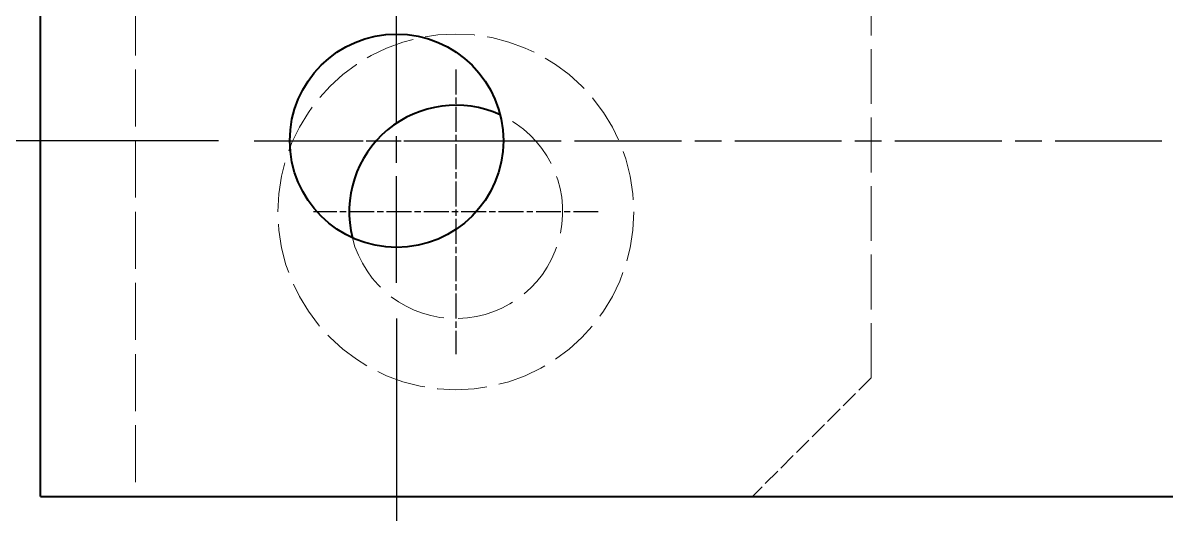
# Model space of a CAD drawing. Header units: millimetres. Extents: x 0 to 2375, y 0 to 3360.
# Drawn here: x 784.79 to 832.98, y 2945.77 to 2966.49 of the extents above; entities that cross this region are included whole.
import ezdxf

# ---------------------------------------------------------------- set-up
doc = ezdxf.new("R2010")
doc.units = ezdxf.units.MM
doc.linetypes.add('DPJA0641_Hot Stamping Coil$0$CHAIN', pattern=[0.3543, 0.2362, -0.0295, 0.0591, -0.0295])
doc.linetypes.add('DPJA0641_Hot Stamping Coil$0$DASHED', pattern=[0.2067, 0.1654, -0.0413])
for name, color, linetype, lineweight in [('DPJA0641_Hot Stamping Coil$0$가려진 것(ISO)', 2, 'DPJA0641_Hot Stamping Coil$0$DASHED', 18), ('DPJA0641_Hot Stamping Coil$0$가시적인 것(ISO)', 3, 'Continuous', 40), ('DPJA0641_Hot Stamping Coil$0$중심 표식(ISO)', 1, 'Continuous', 25), ('DPJA0641_Hot Stamping Coil$0$중심선(ISO)', 1, 'Continuous', 25), ('DPJA0641_Hot Stamping Coil$0$치수(ISO)', 2, 'Continuous', 25)]:
    doc.layers.add(name, color=color, linetype=linetype, lineweight=lineweight)
doc.styles.add('DPJA0641_Hot Stamping Coil$0$치수 텍스트_PSTEK_POSCO', font='isocp.shx')
doc.dimstyles.new('DPJA0641_Hot Stamping Coil$0$치수_PSTEK_POSCO', dxfattribs={"dimscale": 3, "dimtxt": 2.5, "dimasz": 2.5, "dimexe": 2, "dimexo": 0.5, "dimgap": 1, "dimtad": 1, "dimrnd": 1e-08, "dimdsep": 46, "dimtxsty": 'DPJA0641_Hot Stamping Coil$0$치수 텍스트_PSTEK_POSCO', "dimcen": 0.09, "dimdle": 10, "dimclrd": 7, "dimclre": 7, "dimclrt": 2, "dimadec": 1, "dimazin": 2, "dimtfac": 1, "dimtmove": 0, "dimatfit": 3, "dimfxl": 0, "dimtolj": 1, "dimlwd": -1, "dimlwe": -1, "dimarcsym": 0})

# ---------------------------------------------------------------- blocks, each defined once
blk = doc.blocks.new('*D254')
at = {"layer": 'Defpoints', "color": 0}
for p in [(785.545, 477.392), (1115.545, 477.392), (1115.545, 407.42)]:
    blk.add_point(p, dxfattribs=at)
at = {"layer": 'DPJA0641_Hot Stamping Coil$0$치수(ISO)', "color": 7}
for p, q in [((785.545, 475.892), (785.545, 401.42)), ((1115.545, 475.892), (1115.545, 401.42)), ((793.045, 407.42), (1108.045, 407.42))]:
    blk.add_line(p, q, dxfattribs=at)
for points in [[(793.045, 408.67), (793.045, 406.17), (785.545, 407.42)], [(1108.045, 408.67), (1108.045, 406.17), (1115.545, 407.42)]]:
    blk.add_solid(points, dxfattribs=at)
at = {"layer": 'DPJA0641_Hot Stamping Coil$0$치수(ISO)', "color": 2, "insert": (943.792, 414.17), "char_height": 7.5, "attachment_point": 4, "style": 'DPJA0641_Hot Stamping Coil$0$치수 텍스트_PSTEK_POSCO'}
blk.add_mtext('\\A1;330', dxfattribs=at)
blk = doc.blocks.new('*D255')
at = {"layer": 'Defpoints', "color": 0}
for p in [(608.606, 792.392), (794.545, 792.392), (794.545, 492.392)]:
    blk.add_point(p, dxfattribs=at)
at = {"layer": 'DPJA0641_Hot Stamping Coil$0$치수(ISO)', "color": 7}
for p, q in [((793.045, 792.392), (602.606, 792.392)), ((608.606, 499.892), (608.606, 784.892)), ((793.045, 492.392), (602.606, 492.392))]:
    blk.add_line(p, q, dxfattribs=at)
for points in [[(607.356, 784.892), (609.856, 784.892), (608.606, 792.392)], [(607.356, 499.892), (609.856, 499.892), (608.606, 492.392)]]:
    blk.add_solid(points, dxfattribs=at)
at = {"layer": 'DPJA0641_Hot Stamping Coil$0$치수(ISO)', "color": 2, "insert": (601.856, 635.639), "char_height": 7.5, "attachment_point": 4, "rotation": 90, "style": 'DPJA0641_Hot Stamping Coil$0$치수 텍스트_PSTEK_POSCO'}
blk.add_mtext('\\A1;300', dxfattribs=at)
blk = doc.blocks.new('*D256')
at = {"layer": 'Defpoints', "color": 0}
for p in [(800.545, 486.392), (900.545, 486.392), (900.545, 432.392)]:
    blk.add_point(p, dxfattribs=at)
at = {"layer": 'DPJA0641_Hot Stamping Coil$0$치수(ISO)', "color": 7}
for p, q in [((800.545, 484.892), (800.545, 426.392)), ((900.545, 484.892), (900.545, 426.392)), ((808.045, 432.392), (893.045, 432.392))]:
    blk.add_line(p, q, dxfattribs=at)
for points in [[(808.045, 433.642), (808.045, 431.142), (800.545, 432.392)], [(893.045, 433.642), (893.045, 431.142), (900.545, 432.392)]]:
    blk.add_solid(points, dxfattribs=at)
at = {"layer": 'DPJA0641_Hot Stamping Coil$0$치수(ISO)', "color": 2, "insert": (844.512, 439.142), "char_height": 7.5, "attachment_point": 4, "style": 'DPJA0641_Hot Stamping Coil$0$치수 텍스트_PSTEK_POSCO'}
blk.add_mtext('\\A1;100', dxfattribs=at)
blk = doc.blocks.new('*D259')
at = {"layer": 'Defpoints', "color": 0}
for p in [(785.545, 807.392), (584.979, 477.392), (785.545, 477.392)]:
    blk.add_point(p, dxfattribs=at)
at = {"layer": 'DPJA0641_Hot Stamping Coil$0$치수(ISO)', "color": 7}
for p, q in [((784.045, 807.392), (578.979, 807.392)), ((584.979, 799.892), (584.979, 484.892)), ((784.045, 477.392), (578.979, 477.392))]:
    blk.add_line(p, q, dxfattribs=at)
for points in [[(583.729, 799.892), (586.229, 799.892), (584.979, 807.392)], [(583.729, 484.892), (586.229, 484.892), (584.979, 477.392)]]:
    blk.add_solid(points, dxfattribs=at)
at = {"layer": 'DPJA0641_Hot Stamping Coil$0$치수(ISO)', "color": 2, "insert": (578.229, 635.639), "char_height": 7.5, "attachment_point": 4, "rotation": 90, "style": 'DPJA0641_Hot Stamping Coil$0$치수 텍스트_PSTEK_POSCO'}
blk.add_mtext('\\A1;330', dxfattribs=at)
blk = doc.blocks.new('*D260')
at = {"layer": 'Defpoints', "color": 0}
for p in [(655.545, 595.392), (785.545, 477.392), (785.545, 407.42)]:
    blk.add_point(p, dxfattribs=at)
at = {"layer": 'DPJA0641_Hot Stamping Coil$0$치수(ISO)', "color": 7}
for p, q in [((655.545, 593.892), (655.545, 401.42)), ((785.545, 475.892), (785.545, 401.42)), ((663.045, 407.42), (778.045, 407.42))]:
    blk.add_line(p, q, dxfattribs=at)
for points in [[(663.045, 408.67), (663.045, 406.17), (655.545, 407.42)], [(778.045, 408.67), (778.045, 406.17), (785.545, 407.42)]]:
    blk.add_solid(points, dxfattribs=at)
at = {"layer": 'DPJA0641_Hot Stamping Coil$0$치수(ISO)', "color": 2, "insert": (715.292, 414.17), "char_height": 7.5, "attachment_point": 4, "style": 'DPJA0641_Hot Stamping Coil$0$치수 텍스트_PSTEK_POSCO'}
blk.add_mtext('\\A1;130', dxfattribs=at)
blk = doc.blocks.new('DPJA0641_Hot Stamping Coil')
at = {"layer": 'DPJA0641_Hot Stamping Coil$0$가려진 것(ISO)', "color": 131, "ltscale": 13.97624}
blk.add_line((820.545, 482.392), (820.545, 508.392), dxfattribs=at)
at = {"layer": 'DPJA0641_Hot Stamping Coil$0$가려진 것(ISO)', "color": 131, "ltscale": 14.513788}
blk.add_line((789.545, 504.392), (789.545, 477.392), dxfattribs=at)
at = {"layer": 'DPJA0641_Hot Stamping Coil$0$가려진 것(ISO)', "color": 131, "ltscale": 4.489313}
blk.add_line((820.545, 482.392), (815.545, 477.392), dxfattribs=at)
at = {"layer": 'DPJA0641_Hot Stamping Coil$0$가려진 것(ISO)', "ltscale": 12.665669}
blk.add_circle((803.045, 489.392), 7.5, dxfattribs=at)
at = {"layer": 'DPJA0641_Hot Stamping Coil$0$가려진 것(ISO)', "color": 8, "ltscale": 14.656142}
blk.add_arc((803.045, 489.392), 4.5, 194.0901, 65.5211, dxfattribs=at)
at = {"layer": 'DPJA0641_Hot Stamping Coil$0$가시적인 것(ISO)', "color": 131}
for q in [(785.545, 504.392), (1115.545, 477.392)]:
    blk.add_line((785.545, 477.392), q, dxfattribs=at)
blk.add_circle((800.545, 492.392), 4.5, dxfattribs=at)
at = {"layer": 'DPJA0641_Hot Stamping Coil$0$가시적인 것(ISO)', "color": 8}
blk.add_arc((803.045, 489.392), 4.5, 65.5211, 194.0901, dxfattribs=at)
at = {"layer": 'DPJA0641_Hot Stamping Coil$0$중심 표식(ISO)', "linetype": 'DPJA0641_Hot Stamping Coil$0$CHAIN', "ltscale": 4.44473}
for p, q in [((803.045, 495.392), (803.045, 483.392)), ((794.545, 492.392), (806.545, 492.392)), ((809.045, 489.392), (797.045, 489.392))]:
    blk.add_line(p, q, dxfattribs=at)
at = {"layer": 'DPJA0641_Hot Stamping Coil$0$중심선(ISO)', "linetype": 'DPJA0641_Hot Stamping Coil$0$CHAIN', "ltscale": 19.051651}
for p, q in [((800.545, 486.392), (800.545, 798.392)), ((794.545, 492.392), (1106.545, 492.392))]:
    blk.add_line(p, q, dxfattribs=at)
at = {"layer": 'DPJA0641_Hot Stamping Coil$0$치수(ISO)', "color": 7}
for base, p1, p2, angle, picture, middle in [((584.979, 477.392), (785.545, 807.392), (785.545, 477.392), 90, '*D259', (584.979, 642.392)), ((608.606, 792.392), (794.545, 492.392), (794.545, 792.392), 90, '*D255', (608.606, 642.392)), ((785.545, 407.42), (655.545, 595.392), (785.545, 477.392), 180, '*D260', (721.295, 407.42)), ((900.545, 432.392), (800.545, 486.392), (900.545, 486.392), 180, '*D256', (850.515, 432.392))]:
    dim = blk.add_linear_dim(base=base, p1=p1, p2=p2, angle=angle, dimstyle='DPJA0641_Hot Stamping Coil$0$치수_PSTEK_POSCO', override={"dimdec": 2, "dimtp": 0, "dimtm": 0, "dimtdec": 2, "dimtofl": 0, "dimatfit": 1}, dxfattribs=at)
    dim.commit()
    dim.dimension.update_dxf_attribs({"geometry": picture, "text_midpoint": middle, "dimtype": 128})
dim = blk.add_linear_dim(base=(1115.545, 407.42), p1=(785.545, 477.392), p2=(1115.545, 477.392), dimstyle='DPJA0641_Hot Stamping Coil$0$치수_PSTEK_POSCO', override={"dimdec": 2, "dimtp": 0, "dimtm": 0, "dimtdec": 2, "dimtofl": 0, "dimatfit": 1}, dxfattribs=at)
dim.commit()
dim.dimension.update_dxf_attribs({"geometry": '*D254', "text_midpoint": (950.545, 407.42), "dimtype": 128})

msp = doc.modelspace()

# ---------------------------------------------------------------- block references
msp.add_blockref('DPJA0641_Hot Stamping Coil', (0, 2469.13))

doc.saveas('drawing.dxf')
